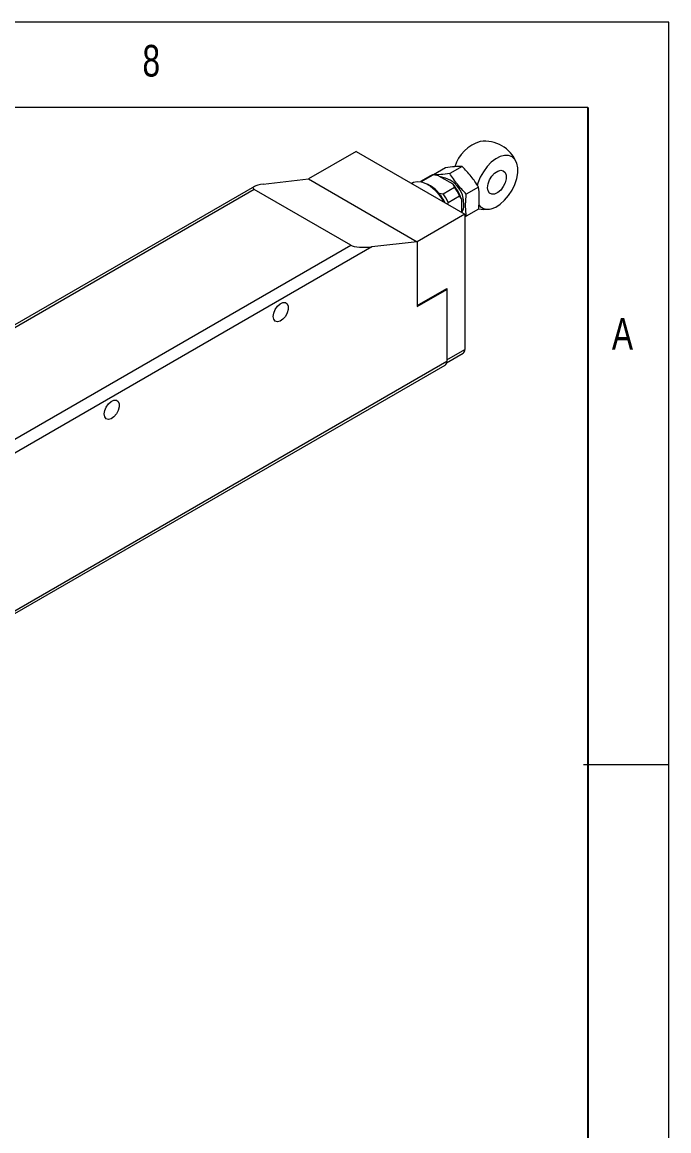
# Model space of a CAD drawing. Header units: inches. Extents: x 0.2 to 16.3, y 0.2 to 11.5.
# Drawn here: x 14.847 to 16.339, y 8.939 to 11.496 of the extents above; entities that cross this region are included whole.
import ezdxf

# ---------------------------------------------------------------- set-up
doc = ezdxf.new("R2010")
doc.units = ezdxf.units.IN
doc.header["$MEASUREMENT"] = 0
doc.layers.add('NOTES', color=7, linetype='Continuous')
doc.styles.add('SLDTEXTSTYLE2', font='TXT', dxfattribs={"width": 0.75})

msp = doc.modelspace()

# ---------------------------------------------------------------- linework, layer by layer
at = {"color": 7, "linetype": 'Continuous', "lineweight": 18}
for p, q in [((16.3386, 11.4961), (0.1969, 11.4961)), ((16.3386, 0.1969), (16.3386, 11.4961)), ((16.1516, 11.2992), (0.3937, 11.2992)), ((15.6178, 11.198), (15.5078, 11.1345)), ((15.6178, 11.198), (15.8684, 11.0533)), ((15.8234, 11.16), (15.7957, 11.1441)), ((15.8617, 11.1635), (15.8333, 11.1471)), ((15.4034, 11.1224), (15.5078, 11.1345)), ((15.5078, 11.1345), (15.7584, 10.9898)), ((15.5078, 11.1345), (15.5078, 11.1345)), ((15.5078, 11.1345), (15.7584, 10.9899)), ((15.7478, 11.1258), (15.7453, 11.1244)), ((15.7887, 11.1418), (15.7657, 11.1286)), ((15.7685, 11.1289), (15.795, 11.1442)), ((15.7685, 11.1289), (15.77, 11.1265)), ((15.789, 11.1184), (15.7821, 11.1224)), ((15.8076, 11.1417), (15.795, 11.1442)), ((15.8076, 11.1417), (15.8401, 11.1229)), ((15.8445, 11.1156), (15.8401, 11.1229)), ((15.3829, 11.1172), (14.4568, 10.5826)), ((15.6053, 10.9818), (15.3826, 11.1104)), ((15.8053, 11.1028), (15.818, 11.1003)), ((15.818, 11.1003), (15.8445, 11.1156)), ((15.8295, 11.0805), (15.8559, 11.0958)), ((15.8601, 11.0884), (15.8559, 11.0958)), ((15.8999, 11.1158), (15.8716, 11.0995)), ((15.8295, 11.0805), (15.8281, 11.0766)), ((15.8601, 11.0884), (15.8601, 11.0581)), ((15.8684, 11.0533), (15.7584, 10.9899)), ((15.8684, 11.0533), (15.8684, 10.7415)), ((15.8684, 11.048), (15.8716, 11.0484)), ((15.8999, 11.0648), (15.8716, 11.0484)), ((14.553, 10.3743), (15.6053, 10.9818)), ((15.654, 10.9778), (14.5669, 10.3502)), ((15.7584, 10.9898), (15.654, 10.9778)), ((15.7584, 10.9899), (15.7584, 10.8425)), ((15.7584, 10.9898), (15.7584, 10.8403)), ((15.7584, 10.8425), (15.8266, 10.8818)), ((15.7584, 10.8403), (15.8266, 10.8797)), ((15.8266, 10.8797), (15.8248, 10.8808)), ((15.8266, 10.8818), (15.8266, 10.7174)), ((15.8266, 10.8797), (15.8266, 10.7142)), ((15.8266, 10.7174), (15.8684, 10.7415)), ((13.9656, 9.6398), (15.8266, 10.7142)), ((15.8262, 10.7105), (15.8643, 10.7325)), ((13.9615, 9.6308), (15.8225, 10.7051)), ((16.3386, 9.7835), (16.1417, 9.7835))]:
    msp.add_line(p, q, dxfattribs=at)
at = {"color": 8, "linetype": 'Continuous', "lineweight": 18}
msp.add_line((15.3826, 11.1104), (14.4625, 10.5793), dxfattribs=at)
at = {"color": 7, "linetype": 'Continuous', "lineweight": 18, "flags": 128}
for points in [[(15.9001, 11.0751), (15.9037, 11.0709), (15.9109, 11.0663), (15.9195, 11.0645), (15.9292, 11.0656), (15.9395, 11.0696), (15.9499, 11.0763), (15.96, 11.0853), (15.9692, 11.0963), (15.9771, 11.1087), (15.9834, 11.1219), (15.9878, 11.1353), (15.9901, 11.1484), (15.9901, 11.1604), (15.9878, 11.1709), (15.9834, 11.1793), (15.9771, 11.1852), (15.9692, 11.1884), (15.96, 11.1888), (15.9499, 11.1862), (15.9395, 11.1808), (15.9292, 11.1729), (15.9195, 11.1629), (15.9109, 11.1512), (15.9037, 11.1383), (15.8984, 11.1249), (15.8968, 11.1195)], [(15.9206, 11.1143), (15.9217, 11.123), (15.9251, 11.1322), (15.9303, 11.1408), (15.9368, 11.1478), (15.9439, 11.1526), (15.9508, 11.1546), (15.9567, 11.1535), (15.9611, 11.1495), (15.9634, 11.1431), (15.9634, 11.1349), (15.9611, 11.1258), (15.9567, 11.1168), (15.9508, 11.1089), (15.9439, 11.1029), (15.9368, 11.0995), (15.9303, 11.0991), (15.9251, 11.1016), (15.9217, 11.1069), (15.9206, 11.1143)], [(15.7478, 11.1258), (15.7498, 11.1268), (15.7583, 11.1289), (15.7679, 11.1281), (15.7782, 11.1244), (15.7887, 11.118), (15.7989, 11.1092), (15.8082, 11.0984), (15.8164, 11.0861), (15.8186, 11.0821)], [(15.7665, 11.1284), (15.7669, 11.1285), (15.7685, 11.1289)], [(15.8999, 11.0654), (15.912, 11.0641), (15.9249, 11.0648)], [(15.4264, 10.8175), (15.4276, 10.8254), (15.431, 10.8336), (15.4361, 10.841), (15.4422, 10.8466), (15.4486, 10.8496), (15.4543, 10.8496), (15.4586, 10.8466), (15.4609, 10.8411), (15.4609, 10.8337), (15.4586, 10.8255), (15.4543, 10.8175), (15.4486, 10.8109), (15.4422, 10.8066), (15.4361, 10.805), (15.431, 10.8066), (15.4276, 10.8109), (15.4264, 10.8175)], [(15.0367, 10.5925), (15.0378, 10.6004), (15.0412, 10.6086), (15.0463, 10.616), (15.0525, 10.6216), (15.0588, 10.6246), (15.0646, 10.6246), (15.0689, 10.6216), (15.0712, 10.6161), (15.0712, 10.6087), (15.0689, 10.6005), (15.0646, 10.5925), (15.0588, 10.5859), (15.0525, 10.5816), (15.0463, 10.5801), (15.0412, 10.5816), (15.0378, 10.5859), (15.0367, 10.5925)]]:
    msp.add_lwpolyline(points, dxfattribs=at)
at = {"color": 7, "linetype": 'Continuous', "lineweight": 18}
for centre, radius, start, end in [((15.9296, 11.1356), 0.0891, 106.9341, 162.2058), ((15.9143, 11.1428), 0.0787, 22.2402, 97.7651), ((15.7993, 11.1233), 0.0213, 101.8217, 119.8766), ((15.804, 11.0781), 0.0617, 356.7016, 82.6217), ((15.7699, 11.0594), 0.0947, 17.8436, 42.1564), ((15.7416, 11.0438), 0.0884, 24.1443, 57.5611), ((15.7319, 11.0374), 0.1067, 23.8455, 36.1545), ((15.7583, 11.0527), 0.1067, 23.8455, 36.1545), ((15.837, 11.0728), 0.0286, 327.6334, 3.3773), ((15.8587, 10.7404), 0.0097, 305.0133, 6.2988), ((15.8172, 10.713), 0.00944, 304.0564, 7.2558)]:
    msp.add_arc(centre, radius, start, end, dxfattribs=at)
for centre, start_param, end_param in [((15.4174, 11.1144), 1.946279, 3.517075), ((15.6401, 10.9858), 3.517075, 5.087872)]:
    msp.add_ellipse(centre, major_axis=(0.0375, 0.0008), ratio=0.238752, start_param=start_param, end_param=end_param, dxfattribs=at)
for points, knots in [([(15.8333, 11.1471), (15.8262, 11.1461), (15.8118, 11.144), (15.8007, 11.1438), (15.795, 11.1437)], [0, 0, 0, 0, 0.495216, 1, 1, 1, 1]), ([(15.8617, 11.1635), (15.8561, 11.1634), (15.845, 11.1631), (15.8306, 11.1611), (15.8234, 11.16)], [0, 0, 0, 0, 0.495216, 1, 1, 1, 1]), ([(15.8716, 11.0995), (15.8645, 11.1069), (15.8501, 11.1218), (15.8389, 11.1386), (15.8333, 11.1471)], [0, 0, 0, 0, 0.495216, 1, 1, 1, 1]), ([(15.8999, 11.1158), (15.8944, 11.1242), (15.8832, 11.141), (15.8689, 11.1559), (15.8617, 11.1635)], [0, 0, 0, 0, 0.495216, 1, 1, 1, 1]), ([(15.8716, 11.0484), (15.8713, 11.0504), (15.8703, 11.0593), (15.8695, 11.076), (15.8709, 11.0916), (15.8716, 11.0995)], [0, 0, 0, 0, 0.126972, 0.560077, 1, 1, 1, 1]), ([(15.8999, 11.0648), (15.9002, 11.0671), (15.9012, 11.0772), (15.902, 11.0947), (15.9006, 11.1088), (15.8999, 11.1158)], [0, 0, 0, 0, 0.126972, 0.560077, 1, 1, 1, 1])]:
    msp.add_open_spline(points, degree=3, knots=knots, dxfattribs=at)
at = {"layer": 'NOTES', "color": 7}
msp.add_line((16.1516, 11.2992), (16.1516, 0.3937), dxfattribs=at)

# ---------------------------------------------------------------- texts
at = {"color": 7, "linetype": 'Continuous', "lineweight": 0, "char_height": 0.0729, "attachment_point": 1, "style": 'SLDTEXTSTYLE2'}
for s, insert in [('8', (15.1247, 11.4436)), ('A', (16.2073, 10.8137))]:
    msp.add_mtext(s, dxfattribs=dict(at, insert=insert))

doc.saveas('drawing.dxf')
